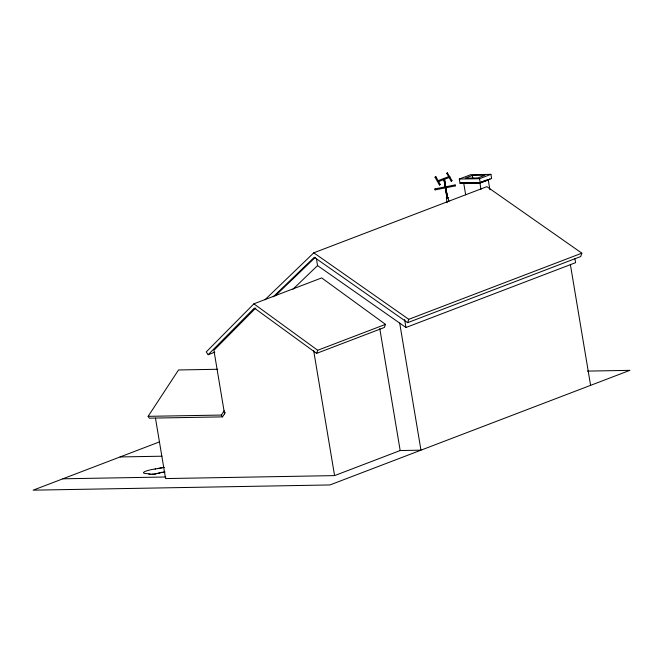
<?xml version="1.0" encoding="UTF-8"?>
<svg xmlns="http://www.w3.org/2000/svg" width="663" height="663" viewBox="0 0 663 663"><rect width="100%" height="100%" fill="white"/><g stroke="black" fill="none" stroke-linecap="round" stroke-linejoin="round"><path stroke-width="0.99" d="M447.127 202.712L446.332 197.972L447.21 197.756M448.967 201.403L447.964 197.549M435.044 177.22L435.923 176.748L440.249 184.496L439.834 184.853L439.387 184.994L435.044 177.22L435.914 176.781M439.387 184.994L440.249 184.496M451.13 181.057L446.796 173.341L447.326 172.927L452 180.618L451.138 181.115L451.959 180.709M447.682 172.861L446.821 173.366M273.222 296.8L314.295 257.31L407.629 322.674L408.756 319.309L581.857 253.167L486.891 186.659L313.79 252.81L264.985 299.742M581.857 253.167L580.73 256.523L407.629 322.674M208.165 354.705L254.352 308.08L316.599 353.379L317.71 350.271L385.501 324.364L321.679 277.921L253.888 303.828L206.226 351.937L208.165 354.705L214.853 352.152M385.501 324.364L384.391 327.472L316.599 353.379M434.994 188.88L435.177 189.867L455.266 185.922L455.232 185.375L455.083 184.944L434.969 188.88L435.177 189.867M455.083 184.944L455.266 185.922M225.321 412.635L222.536 416.878L149.283 418.162L148.131 416.339L178.529 369.962L217.729 369.274M148.131 416.339L221.384 415.055L224.193 410.753M255.835 307.972L213.909 350.296L224.533 413.82M275.385 295.739L315.315 257.352M293.013 289.184L317.552 265.59L316.392 258.628M446.854 197.019L447.533 196.894L447.069 196.919M448.329 197.657L446.945 197.798M438.044 180.709L438.4 181.654L449.729 177.319L449.904 176.714L449.373 176.383L438.044 180.709L438.4 181.654M449.373 176.383L449.166 176.855M159.642 472.835L153.957 474.269L148.785 473.979M159.526 472.976L157.777 473.49M459.318 179.043L470.722 174.692L490.918 174.336L491.623 178.513L480.219 182.872L460.023 183.228L459.318 179.043L479.523 178.695L490.918 174.336M472.371 175.438L465.244 178.165L477.874 177.941L484.993 175.223L472.371 175.438L472.885 178.504M460.023 183.228L461.92 182.499M480.774 182.217L486.153 180.162M480.758 182.424L488.2 179.582L489.907 189.775M317.552 265.59L405.955 327.497L575.583 262.672L574.92 258.694M159.592 441.848L33.15 490.164L329.95 484.951L629.85 370.352L587.451 371.098M155.457 418.071L165.584 478.57L334.583 475.611L400.179 450.542L420.964 450.177L399.698 323.121M159.8 472.868L161.283 472.512M443.887 178.919L444.641 178.836M447.392 196.977L444.5 179.126L443.879 179.267L447.011 197.864L443.945 179.283M159.974 472.81L161.043 472.553M150.269 474.302L148.263 473.863A8.876 1.541 -9.5 0 0 146.316 473.606L145.454 473.498A10.633 1.848 -9.5 0 1 152.855 469.338L155.474 468.923A6.166 1.069 -9.5 0 0 157.603 468.592L164.043 467.332M157.603 468.592L164.059 467.415M155.54 469.006L155.051 468.99M163.156 472.213L164.863 471.965M164.88 472.048L161.499 472.396M161.266 472.429L161.731 472.363M155.904 473.912L152.018 474.285M447.252 197.889L446.398 198.005M473.896 182.665L461.92 182.872L462.012 183.411L479.971 183.096L489.824 179.333L489.733 178.786M466.727 183.013L479.83 182.781M120.078 456.94L161.971 456.21M62.869 478.802L165.874 476.995M313.79 252.81L408.756 319.309M253.888 303.828L317.71 350.271M221.384 415.055L222.536 416.878M570.354 264.396L590.592 385.352M479.523 178.695L480.219 182.872M479.879 182.557L480.965 189.552M463.71 183.063L465.683 194.847M444.442 179.118L447.459 197.831M444.26 179.259L447.368 197.847L444.086 179.283M404.621 319.541L405.955 327.497M379.766 328.566L400.179 450.542M313.657 350.578L334.583 475.611"/></g></svg>
